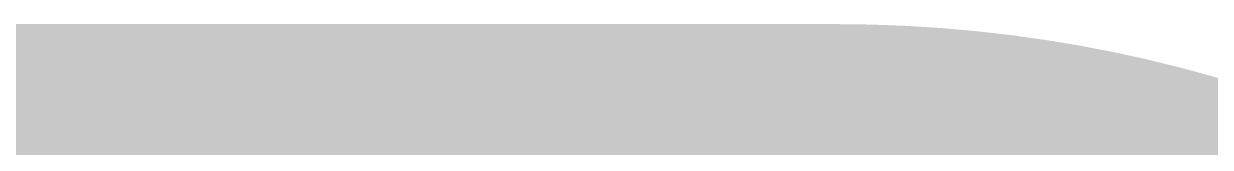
# Model space of a CAD drawing. Header units: inches. Extents: x 1.08 to 4.97, y 2.49 to 3.89.
# Drawn here: x 1.2101 to 1.21949, y 2.95003 to 2.951 of the extents above; entities that cross this region are included whole.
import ezdxf

# ---------------------------------------------------------------- set-up
doc = ezdxf.new("R2010")
doc.units = ezdxf.units.IN
doc.header["$MEASUREMENT"] = 0
doc.layers.add('Bottom Solder', color=6, linetype='Continuous')
doc.layers.add('Top Solder', color=216, linetype='Continuous')

# ---------------------------------------------------------------- blocks, each defined once
blk = doc.blocks.new('GCT_USB4105_GF_A_060_182')
at = {"layer": 'Bottom Solder'}
h = blk.add_hatch(color=6, dxfattribs=at)
edge = h.paths.add_edge_path()
edge.add_arc((0.1602361, -0.0255906), 0.0108425, 180, 270)
edge.add_line((0.1602361, -0.0364331), (0.1799213, -0.0364331))
edge.add_arc((0.1799213, -0.0255906), 0.0108425, 270, 360)
edge.add_line((0.1907638, -0.0255906), (0.1907638, 0.0255906))
edge.add_arc((0.1799213, 0.0255906), 0.0108425, 0, 90)
edge.add_line((0.1799213, 0.0364331), (0.1602361, 0.0364331))
edge.add_arc((0.1602361, 0.0255906), 0.0108425, 90, 180)
edge.add_line((0.1493936, 0.0255906), (0.1493936, -0.0255906))
at = {"layer": 'Top Solder'}
h = blk.add_hatch(color=216, dxfattribs=at)
edge = h.paths.add_edge_path()
edge.add_arc((0.1602361, -0.0255906), 0.0108425, 180, 270)
edge.add_line((0.1602361, -0.0364331), (0.1799213, -0.0364331))
edge.add_arc((0.1799213, -0.0255906), 0.0108425, 270, 360)
edge.add_line((0.1907638, -0.0255906), (0.1907638, 0.0255906))
edge.add_arc((0.1799213, 0.0255906), 0.0108425, 0, 90)
edge.add_line((0.1799213, 0.0364331), (0.1602361, 0.0364331))
edge.add_arc((0.1602361, 0.0255906), 0.0108425, 90, 180)
edge.add_line((0.1493936, 0.0255906), (0.1493936, -0.0255906))

msp = doc.modelspace()

# ---------------------------------------------------------------- block references
at = {"rotation": 270}
msp.add_blockref('GCT_USB4105_GF_A_060_182', (1.1909449, 3.1003937), dxfattribs=at)

doc.saveas('drawing.dxf')
